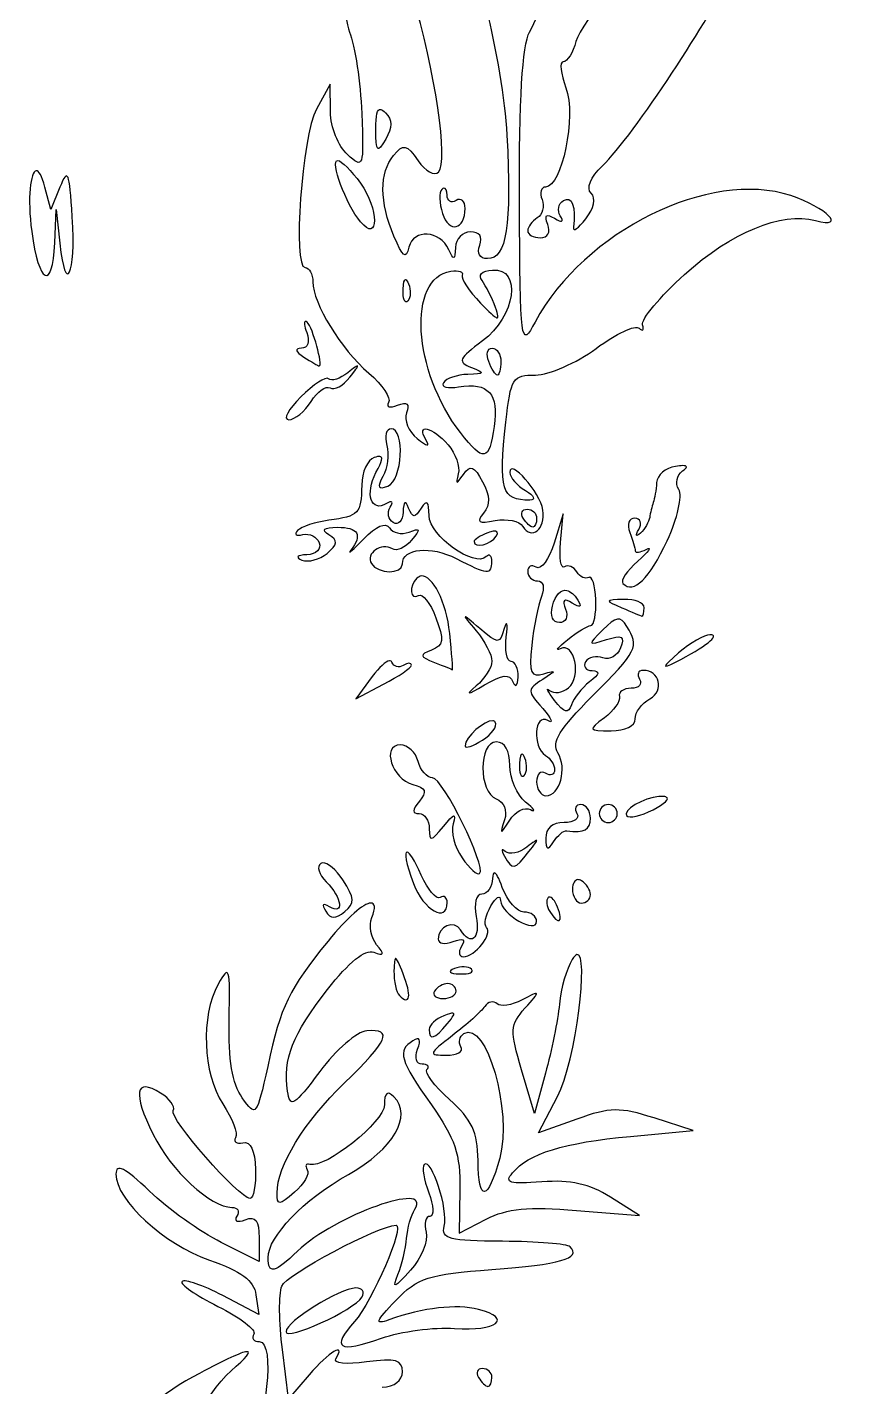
# Model space of a CAD drawing. Extents: x 25 to 138, y 19 to 165.
# Drawn here: x 112.35 to 138.22, y 51.57 to 94.44 of the extents above; entities that cross this region are included whole.
import ezdxf

# ---------------------------------------------------------------- set-up
doc = ezdxf.new("R2010")
doc.units = 0
doc.layers.add('Layer_1', color=7, linetype='CONTINUOUS')

msp = doc.modelspace()

# ---------------------------------------------------------------- linework, layer by layer
at = {"layer": 'Layer_1', "color": 7}
for points in [[(121.908423, 91.775936), (121.8974, 92.649064), (121.471312, 91.86358)], [(123.498681, 91.844841), (123.498681, 91.844841)], [(122.138832, 90.241353), (122.138832, 90.241353)], [(112.631471, 89.916137), (112.631471, 89.916137)], [(113.381124, 89.403508), (113.095044, 88.697953), (112.909285, 89.400751)], [(125.486914, 89.368231), (125.486914, 89.368231)], [(113.218516, 87.639619), (113.265921, 88.697953), (113.377266, 87.634105)], [(127.014331, 86.786888), (127.014331, 86.786888)], [(124.280854, 86.483719), (124.280854, 86.483719)], [(121.11688, 85.166314), (121.11688, 85.166314)], [(127.008819, 84.323508), (127.008819, 84.323508)], [(122.767217, 83.758511), (122.767217, 83.758511)], [(123.819488, 81.783508), (123.819488, 81.783508)], [(123.461749, 80.910934), (123.461749, 80.910934)], [(133.006592, 80.618789), (133.006592, 80.618789)], [(128.112353, 79.243508), (128.112353, 79.243508)], [(129.249509, 79.102397), (128.960674, 78.175252)], [(129.163521, 78.200057), (129.249509, 79.102397), (129.249509, 79.102397)], [(127.034727, 78.55063), (127.034727, 78.55063)], [(124.775846, 77.139519), (124.775846, 77.139519)], [(129.364161, 76.683662), (129.364161, 76.683662)], [(131.162778, 76.40144), (131.162778, 76.40144)], [(126.153333, 75.856842), (126.153333, 75.856842)], [(133.875309, 75.287986), (133.875309, 75.287986)], [(123.77098, 74.462816), (123.77098, 74.462816)], [(123.230239, 73.973339), (122.705481, 73.271091), (123.583017, 73.72474)], [(131.764704, 74.163508), (131.764704, 74.163508)], [(127.024805, 72.573801), (127.024805, 72.573801)], [(124.114388, 71.812022), (124.114388, 71.812022)], [(127.141111, 71.905731), (127.141111, 71.905731)], [(127.949743, 71.525941), (127.949743, 71.525941)], [(129.805687, 69.930175), (129.805687, 69.930175)], [(130.668889, 69.930175), (130.668889, 69.930175)], [(132.412935, 70.189797), (132.412935, 70.189797)], [(128.411661, 68.800733), (128.411661, 68.800733)], [(124.327708, 68.433074), (124.327708, 68.433074)], [(121.664786, 68.092973), (121.664786, 68.092973)], [(127.078272, 67.778231), (127.078272, 67.778231)], [(129.712531, 67.564357), (129.712531, 67.564357)], [(128.801924, 67.015898), (128.801924, 67.015898)], [(123.180077, 66.827382), (123.180077, 66.827382)], [(129.678354, 65.200746), (129.678354, 65.200746)], [(123.970519, 65.077274), (123.970519, 65.077274)], [(126.129632, 64.815448), (126.129632, 64.815448)], [(125.605424, 64.285731), (125.605424, 64.285731)], [(125.770239, 63.354727), (125.770239, 63.354727)], [(128.690026, 61.463508), (128.340556, 60.193508), (127.935411, 61.563827)], [(129.673395, 60.012158), (128.467335, 59.578351), (129.064853, 60.724879)], [(131.374444, 59.46921), (133.35, 59.652765), (132.114727, 60.04909)], [(125.991826, 57.790208), (125.971983, 56.42099), (126.824161, 56.861963)], [(129.66678, 57.136466), (131.656667, 56.97), (130.738341, 57.551533)], [(119.662222, 56.267202), (119.662222, 55.525265), (118.462778, 56.125537)], [(119.562451, 54.475201), (119.65671, 53.855633), (118.518452, 54.448742)], [(122.712647, 54.689072), (122.712647, 54.689072)], [(121.240352, 51.955594), (120.58716, 51.197122), (120.393686, 52.744936)], [(119.265898, 52.680442), (119.265898, 52.680442)], [(126.701242, 52.150175), (126.701242, 52.150175)]]:
    msp.add_lwpolyline(points, dxfattribs=at)
for points in [[(122.055049, 98.381703), (122.136349, 96.567612), (122.342611, 94.726115), (122.51366, 94.289481)], [(125.864496, 97.524563), (126.365364, 97.305101), (127.349696, 93.338485), (127.474046, 91.03786)], [(131.987397, 96.741286), (131.627603, 96.741286), (129.819036, 94.611355), (129.650795, 93.989619)], [(130.484231, 90.072683), (131.457167, 91.019789), (134.011199, 94.880039), (134.522986, 96.176842)], [(125.319897, 89.873693), (125.636737, 90.198156), (125.208386, 93.092683), (124.49252, 95.465772)], [(128.186214, 94.291685), (128.372466, 94.630148), (128.553187, 95.075517), (128.5875, 95.281667)], [(122.51366, 94.289481), (122.684712, 93.852846), (122.856602, 92.698961), (122.895651, 91.725226)], [(127.869817, 88.975764), (127.855004, 92.139935), (127.958252, 93.877419), (128.186214, 94.291685)], [(129.650795, 93.989619), (129.556287, 93.640367), (129.376627, 93.354619), (129.251716, 93.354619)], [(129.251716, 93.354619), (129.126804, 93.354619), (129.163902, 92.985001), (129.334395, 92.533308)], [(129.334395, 92.533308), (129.667796, 91.650031), (129.206193, 89.403508), (128.691129, 89.403508)], [(121.471312, 91.86358), (121.008323, 91.009802), (120.709385, 86.863508), (121.110815, 86.863508)], [(122.443105, 90.428768), (122.155269, 90.689256), (121.914632, 91.29552), (121.908423, 91.775936)], [(123.339931, 91.224172), (123.335234, 91.679535), (123.380085, 91.872527), (123.498681, 91.844841)], [(123.498681, 91.844841), (123.538211, 91.835609), (123.585763, 91.801855), (123.642549, 91.745069)], [(122.895651, 91.725226), (122.964146, 90.017189), (122.948, 89.971845), (122.443105, 90.428768)], [(123.642549, 91.745069), (123.86577, 91.521846), (123.868442, 91.286187), (123.651368, 90.912734)], [(123.651368, 90.912734), (123.385845, 90.455921), (123.347466, 90.494314), (123.339931, 91.224172)], [(127.474046, 91.03786), (127.62799, 88.189724), (127.463705, 87.145731), (126.862197, 87.145731)], [(123.899964, 90.396798), (124.215254, 90.776697), (124.305814, 90.757227), (124.67332, 90.232536)], [(122.853758, 88.310448), (122.399769, 88.858244), (121.883571, 90.252419), (122.138832, 90.241353)], [(122.138832, 90.241353), (122.251408, 90.236476), (122.574335, 89.915626), (122.856515, 89.528081)], [(123.912091, 87.851286), (123.455179, 88.941889), (123.450706, 89.855473), (123.899964, 90.396798)], [(124.67332, 90.232536), (124.902299, 89.905618), (125.193442, 89.744196), (125.319897, 89.873693)], [(130.127595, 89.211132), (129.96777, 89.370957), (130.106231, 89.704718), (130.484231, 90.072683)], [(112.631471, 89.916137), (112.451648, 89.892218), (112.34939, 89.068609), (112.49091, 88.001767)], [(112.909285, 89.400751), (112.811123, 89.772511), (112.713208, 89.927008), (112.631471, 89.916137)], [(113.771937, 88.459275), (113.680641, 89.900581), (113.631303, 90.019774), (113.381124, 89.403508)], [(136.421371, 89.13231), (133.865202, 89.975923), (129.915934, 88.023199), (128.363156, 85.148125)], [(122.856515, 89.528081), (123.443944, 88.721293), (123.441426, 87.60135), (122.853758, 88.310448)], [(125.42187, 89.330746), (125.330088, 89.238962), (125.339306, 88.898322), (125.442266, 88.573927)], [(125.486914, 89.368231), (125.466966, 89.365846), (125.444817, 89.353693), (125.42187, 89.330746)], [(125.588889, 89.151602), (125.588889, 89.294302), (125.546756, 89.375376), (125.486914, 89.368231)], [(128.691129, 89.403508), (128.54701, 89.403508), (128.497011, 89.225971), (128.580334, 89.008838)], [(129.960576, 88.400846), (130.222978, 88.737224), (130.287418, 89.051309), (130.127595, 89.211132)], [(125.871111, 88.980175), (125.715889, 88.884239), (125.588889, 88.961348), (125.588889, 89.151602)], [(126.153333, 88.731577), (126.153333, 88.964402), (126.026333, 89.076108), (125.871111, 88.980175)], [(128.363156, 85.148125), (127.906207, 84.302054), (127.891153, 84.418724), (127.869817, 88.975764)], [(128.580334, 89.008838), (128.663655, 88.791704), (128.596209, 88.53033), (128.430404, 88.427855)], [(129.155802, 88.494002), (129.051677, 88.662483), (129.095616, 88.879921), (129.253369, 88.977418)], [(129.253369, 88.977418), (129.521591, 89.143189), (129.655711, 88.784313), (129.569216, 88.133508)], [(137.197482, 88.346826), (138.220185, 88.079381), (137.546746, 88.760902), (136.421371, 89.13231)], [(113.377266, 87.634105), (113.554005, 85.940438), (113.887335, 86.637479), (113.771937, 88.459275)], [(125.442266, 88.573927), (125.645616, 87.933229), (126.153333, 88.045904), (126.153333, 88.731577)], [(128.430404, 88.427855), (128.264601, 88.325383), (128.128889, 88.142904), (128.128889, 88.022714)], [(128.759481, 88.227215), (128.645356, 88.52462), (128.708088, 88.581065), (128.971147, 88.418485)], [(128.971147, 88.418485), (129.211361, 88.270025), (129.277466, 88.297144), (129.155802, 88.494002)], [(129.569216, 88.133508), (129.548585, 87.978283), (129.724915, 88.098744), (129.960576, 88.400846)], [(133.074943, 86.650738), (134.541006, 87.974329), (136.127168, 88.626717), (137.197482, 88.346826)], [(112.49091, 88.001767), (112.711823, 86.336444), (113.150314, 86.118148), (113.218516, 87.639619)], [(125.639601, 87.427953), (125.36133, 88.042046), (124.524996, 88.093842), (124.385586, 87.505674)], [(126.324761, 87.992397), (126.075319, 87.992394), (125.86219, 87.770144), (125.851268, 87.498508)], [(126.615802, 87.569064), (126.71867, 87.83713), (126.611947, 87.992397), (126.324761, 87.992397)], [(128.128889, 88.022714), (128.128889, 87.902524), (128.30718, 87.804432), (128.525214, 87.804432)], [(128.525214, 87.804432), (128.76145, 87.804432), (128.856068, 87.975509), (128.759481, 88.227215)], [(124.385586, 87.505674), (124.292958, 87.11487), (124.188686, 87.191089), (123.912091, 87.851286)], [(125.851268, 87.498508), (125.835035, 87.094256), (125.796616, 87.081452), (125.639601, 87.427953)], [(126.862197, 87.145731), (126.614417, 87.145728), (126.517448, 87.31275), (126.615802, 87.569064)], [(121.110815, 86.863508), (121.245413, 86.863506), (121.355556, 86.660853), (121.355556, 86.413164)], [(126.008915, 81.660586), (124.498546, 83.608783), (124.325473, 86.545238), (125.709053, 86.748302)], [(125.709053, 86.748302), (125.955038, 86.784407), (126.115095, 86.729823), (126.065139, 86.627034)], [(126.065139, 86.627034), (126.015186, 86.524243), (126.275287, 86.127538), (126.642814, 85.74509)], [(126.688562, 86.451749), (126.552963, 86.629583), (126.681391, 86.761798), (127.014331, 86.786888)], [(127.014331, 86.786888), (127.957281, 86.857918), (127.74455, 85.32021), (126.7051, 84.55171)], [(131.750923, 85.058277), (131.699183, 85.229597), (132.294828, 85.946439), (133.074943, 86.650738)], [(121.355556, 86.413164), (121.355556, 85.739604), (122.241081, 84.294375), (123.119995, 83.533616)], [(124.348105, 85.811237), (124.254325, 85.717458), (124.187577, 85.884146), (124.199825, 86.181654)], [(124.199825, 86.181654), (124.208289, 86.387137), (124.238077, 86.490196), (124.280854, 86.483719)], [(124.280854, 86.483719), (124.306522, 86.479833), (124.33692, 86.436405), (124.370702, 86.351981)], [(124.370702, 86.351981), (124.452239, 86.14825), (124.441884, 85.905017), (124.348105, 85.811237)], [(127.111345, 85.603979), (127.00177, 85.908815), (126.811775, 86.290157), (126.688562, 86.451749)], [(126.642814, 85.74509), (127.202906, 85.162256), (127.278333, 85.139421), (127.111345, 85.603979)], [(121.11688, 85.166314), (121.073982, 85.153284), (121.087323, 85.021125), (121.160424, 84.817397)], [(121.178063, 85.138202), (121.151263, 85.162055), (121.131178, 85.17066), (121.11688, 85.166314)], [(121.551237, 83.763472), (121.686108, 83.752748), (121.352002, 84.9834), (121.178063, 85.138202)], [(130.289653, 84.317994), (130.918475, 84.780435), (131.525837, 85.066185), (131.639028, 84.952994)], [(131.639028, 84.952994), (131.752168, 84.839803), (131.802666, 84.886957), (131.750923, 85.058277)], [(121.160424, 84.817397), (121.26678, 84.520996), (121.200356, 84.321637), (120.993958, 84.319097)], [(126.7051, 84.55171), (125.948463, 83.992304), (125.90631, 83.892685), (126.352323, 83.716618)], [(120.993958, 84.319097), (120.776444, 84.316362), (120.805595, 84.214308), (121.073333, 84.041286)], [(121.073333, 84.041286), (121.306167, 83.890814), (121.521355, 83.76573), (121.551237, 83.763472)], [(126.898025, 83.900175), (126.808679, 84.133008), (126.858471, 84.323508), (127.008819, 84.323508)], [(127.008819, 84.323508), (127.159171, 84.323508), (127.282222, 84.133008), (127.282222, 83.900175)], [(128.375833, 83.476842), (128.799754, 83.476842), (129.66085, 83.855553), (130.289653, 84.317994)], [(122.767217, 83.758511), (122.758208, 83.778117), (122.656987, 83.704886), (122.458536, 83.550152)], [(122.52303, 83.409591), (122.69297, 83.626363), (122.776226, 83.738908), (122.767217, 83.758511)], [(126.352323, 83.716618), (126.791319, 83.543319), (126.776316, 83.513872), (126.240424, 83.496685)], [(127.171427, 83.476842), (127.110422, 83.476842), (126.987373, 83.667339), (126.898025, 83.900175)], [(127.282222, 83.900175), (127.282222, 83.667339), (127.23243, 83.476842), (127.171427, 83.476842)], [(121.853302, 83.355574), (121.767631, 83.441245), (121.372678, 83.185834), (120.975216, 82.788372)], [(122.458536, 83.550152), (122.211423, 83.357563), (121.938974, 83.269902), (121.853302, 83.355574)], [(121.8974, 83.06784), (122.029957, 82.985916), (122.311414, 83.139662), (122.52303, 83.409591)], [(123.119995, 83.533616), (123.547274, 83.163778), (123.826755, 82.746871), (123.740664, 82.607575)], [(125.473133, 83.235409), (125.391057, 83.102671), (125.605935, 83.042047), (125.950486, 83.10091)], [(126.240424, 83.496685), (125.900335, 83.485774), (125.555206, 83.368209), (125.473133, 83.235409)], [(125.950486, 83.10091), (126.885909, 83.260716), (127.227022, 82.8819), (127.073313, 81.854064)], [(127.439318, 81.995175), (127.594527, 83.38037), (127.655258, 83.476842), (128.375833, 83.476842)], [(120.975216, 82.788372), (120.57776, 82.390907), (120.406439, 82.065731), (120.594879, 82.065731)], [(121.297127, 82.641199), (121.494764, 82.957666), (121.764843, 83.149766), (121.8974, 83.06784)], [(120.594879, 82.065731), (120.783319, 82.065731), (121.09949, 82.324732), (121.297127, 82.641199)], [(123.740664, 82.607575), (123.654574, 82.468281), (123.782435, 82.430675), (124.02509, 82.523789)], [(124.02509, 82.523789), (124.330886, 82.641139), (124.418448, 82.567327), (124.309519, 82.283459)], [(124.309519, 82.283459), (124.223083, 82.058212), (124.372757, 81.694826), (124.642451, 81.475928)], [(124.920815, 81.430731), (124.597928, 81.968178), (125.123394, 81.851592), (125.615898, 81.276389)], [(128.199444, 79.534547), (127.307078, 79.512841), (127.200059, 79.859839), (127.439318, 81.995175)], [(123.819488, 81.783508), (123.669775, 81.783508), (123.609021, 81.547698), (123.684439, 81.2593)], [(123.723575, 79.976073), (124.181303, 80.151719), (124.267852, 81.783508), (123.819488, 81.783508)], [(124.642451, 81.475928), (124.959392, 81.218686), (125.057806, 81.202709), (124.920815, 81.430731)], [(127.073313, 81.854064), (126.907832, 80.74751), (126.740229, 80.717276), (126.008915, 81.660586)], [(123.684439, 81.2593), (123.759855, 80.970903), (123.706103, 80.528379), (123.564825, 80.275934)], [(125.615898, 81.276389), (125.854869, 80.997291), (126.000533, 80.584541), (125.939463, 80.359167)], [(123.288117, 80.874002), (123.079016, 80.803537), (122.902212, 80.412614), (122.8951, 80.005285)], [(123.461749, 80.910934), (123.421922, 80.912943), (123.364179, 80.899634), (123.288117, 80.874002)], [(123.345442, 80.399406), (123.539115, 80.761294), (123.581228, 80.9049), (123.461749, 80.910934)], [(126.10152, 80.339874), (126.322579, 80.655974), (126.438722, 80.612416), (126.707305, 80.110568)], [(128.607343, 79.218701), (128.521632, 79.780332), (127.564444, 80.870587), (127.564444, 80.406572)], [(133.006592, 80.618789), (132.951138, 80.617773), (132.877535, 80.610147), (132.786106, 80.595638)], [(133.012104, 80.450669), (133.176439, 80.564619), (133.172954, 80.621837), (133.006592, 80.618789)], [(123.676173, 79.423755), (123.195221, 79.12651), (122.989368, 79.73407), (123.345442, 80.399406)], [(123.564825, 80.275934), (123.370227, 79.928202), (123.408903, 79.855321), (123.723575, 79.976073)], [(125.939463, 80.359167), (125.846583, 80.016419), (125.872852, 80.012894), (126.10152, 80.339874)], [(127.564444, 80.406572), (127.564444, 80.247974), (127.786694, 79.988764), (128.058333, 79.83055)], [(132.786106, 80.595638), (132.475938, 80.546415), (132.20954, 80.317076), (132.194102, 80.086314)], [(132.891939, 79.864727), (132.772178, 80.058507), (132.826046, 80.321657), (133.012104, 80.450669)], [(122.8951, 80.005285), (122.879287, 79.098088), (122.809638, 79.024092), (121.854956, 78.896242)], [(126.707305, 80.110568), (126.945918, 79.664694), (126.95347, 79.386742), (126.734866, 79.123341)], [(128.058333, 79.83055), (128.33243, 79.670903), (128.395228, 79.539317), (128.199444, 79.534547)], [(132.194102, 80.086314), (132.178662, 79.855552), (132.130763, 79.571592), (132.087716, 79.455175)], [(132.52483, 78.252973), (132.85034, 78.954962), (133.013117, 79.668662), (132.891939, 79.864727)], [(123.79358, 79.306895), (123.902275, 79.482768), (123.852045, 79.53245), (123.676173, 79.423755)], [(124.375113, 79.282091), (124.271114, 79.543604), (124.21498, 79.503463), (124.199825, 79.156415)], [(125.020036, 79.039007), (125.016855, 79.500991), (124.951363, 79.565213), (124.771988, 79.282091)], [(132.087716, 79.455175), (132.044671, 79.338756), (131.993584, 79.127275), (131.974167, 78.984987)], [(121.854956, 78.896242), (121.436768, 78.840238), (120.994427, 78.694411), (120.87214, 78.572127)], [(123.891147, 78.82293), (123.733393, 78.920426), (123.689454, 79.138414), (123.79358, 79.306895)], [(124.199825, 79.156415), (124.187571, 78.875615), (124.048898, 78.725433), (123.891147, 78.82293)], [(124.771988, 79.282091), (124.566209, 78.95729), (124.504281, 78.95729), (124.375113, 79.282091)], [(126.823061, 77.749715), (126.456965, 77.383619), (125.02438, 78.40797), (125.020036, 79.039007)], [(126.734866, 79.123341), (126.496428, 78.836039), (126.576929, 78.784663), (127.105833, 78.885769)], [(127.105833, 78.885769), (127.477052, 78.956731), (127.867466, 78.873481), (127.973997, 78.701111)], [(127.987778, 78.961286), (127.891845, 79.116506), (127.94797, 79.243508), (128.112353, 79.243508)], [(127.973997, 78.701111), (128.252593, 78.250332), (128.69941, 78.615426), (128.607343, 79.218701)], [(128.286535, 78.679064), (128.218085, 78.679064), (128.083711, 78.806064), (127.987778, 78.961286)], [(128.112353, 79.243508), (128.276737, 79.243508), (128.411111, 79.116506), (128.411111, 78.961286)], [(128.411111, 78.961286), (128.411111, 78.806064), (128.354986, 78.679064), (128.286535, 78.679064)], [(131.501775, 78.961286), (131.317647, 78.961283), (131.24828, 78.764577), (131.344128, 78.514799)], [(131.628004, 78.608508), (131.741139, 78.805104), (131.68516, 78.961286), (131.501775, 78.961286)], [(131.974167, 78.984987), (131.954764, 78.842702), (131.823325, 78.620452), (131.682022, 78.491098)], [(120.87214, 78.572127), (120.749856, 78.449846), (120.824625, 78.392501), (121.038056, 78.444244)], [(121.038056, 78.444244), (121.251486, 78.495984), (121.484503, 78.379203), (121.555645, 78.185175)], [(121.862675, 78.438182), (121.608074, 78.599686), (121.690105, 78.671661), (122.131667, 78.674653)], [(122.131667, 78.674653), (122.784678, 78.679095), (122.926165, 78.436977), (122.555, 77.949805)], [(122.962899, 78.314709), (123.349419, 78.715547), (123.652272, 78.844291), (123.767675, 78.657564)], [(123.767675, 78.657564), (123.86943, 78.492921), (124.148153, 78.433525), (124.38724, 78.525273)], [(124.38724, 78.525273), (124.746568, 78.663158), (124.760428, 78.618349), (124.467716, 78.265651)], [(126.87377, 78.504879), (126.632874, 78.412437), (126.435556, 78.286417), (126.435556, 78.225411)], [(127.034727, 78.55063), (126.990331, 78.544012), (126.936559, 78.528972), (126.87377, 78.504879)], [(127.138907, 78.393534), (127.213061, 78.513518), (127.167908, 78.570482), (127.034727, 78.55063)], [(131.344128, 78.514799), (131.438348, 78.269272), (131.515556, 78.007894), (131.515556, 77.933819)], [(131.682022, 78.491098), (131.532757, 78.354458), (131.510055, 78.403547), (131.628004, 78.608508)], [(121.555645, 78.185175), (121.627948, 77.987984), (121.4568, 77.822793), (121.16759, 77.810347)], [(121.801489, 77.851687), (122.143729, 78.135721), (122.155991, 78.252115), (121.862675, 78.438182)], [(122.555, 77.949805), (122.438583, 77.797004), (122.622093, 77.96128), (122.962899, 78.314709)], [(123.863585, 77.993351), (123.515572, 78.208436), (123.004289, 77.850987), (123.202127, 77.530882)], [(124.467716, 78.265651), (124.272949, 78.030974), (124.00122, 77.908287), (123.863585, 77.993351)], [(124.177778, 77.519856), (124.177778, 78.014256), (125.073514, 78.104081), (125.874969, 77.689632)], [(126.435556, 78.225411), (126.435556, 77.996837), (126.973169, 78.125364), (127.138907, 78.393534)], [(128.960674, 78.175252), (128.801822, 77.665248), (128.54999, 77.323373), (128.400638, 77.415676)], [(129.289198, 77.428907), (129.172795, 77.356963), (129.116238, 77.703783), (129.163521, 78.200057)], [(131.131908, 76.899187), (131.468091, 76.563007), (131.965519, 77.046778), (132.52483, 78.252973)], [(131.868333, 77.978467), (132.062361, 78.077064), (131.94089, 77.909949), (131.598238, 77.60695)], [(121.16759, 77.810347), (120.85484, 77.79688), (120.793171, 77.730185), (121.012148, 77.642227)], [(121.012148, 77.642227), (121.211394, 77.562198), (121.566525, 77.656686), (121.801489, 77.851687)], [(125.874969, 77.689632), (126.856532, 77.182047), (127, 77.170324), (127, 77.597577)], [(127, 77.597577), (127, 77.778668), (126.920351, 77.847005), (126.823061, 77.749715)], [(131.598238, 77.60695), (131.255589, 77.303947), (131.045723, 76.985375), (131.131908, 76.899187)], [(131.515556, 77.933819), (131.515556, 77.859742), (131.674306, 77.87987), (131.868333, 77.978467)], [(123.202127, 77.530882), (123.409467, 77.195393), (124.177778, 77.186642), (124.177778, 77.519856)], [(125.669918, 75.33043), (125.570623, 76.323355), (125.122604, 77.17776), (124.775846, 77.139519)], [(128.400638, 77.415676), (128.251289, 77.50798), (128.128889, 77.448871), (128.128889, 77.284488)], [(128.128889, 77.284488), (128.128889, 77.120105), (128.269596, 76.985742), (128.441427, 76.985731)], [(129.681111, 77.267953), (129.582048, 77.428289), (129.405606, 77.500854), (129.289198, 77.428907)], [(130.053182, 77.094869), (129.947489, 77.029986), (129.780174, 77.107665), (129.681111, 77.267953)], [(124.634735, 77.066757), (124.37828, 76.810304), (124.421674, 76.364178), (124.687101, 76.52822)], [(124.775846, 77.139519), (124.726311, 77.134055), (124.678832, 77.110857), (124.634735, 77.066757)], [(128.441427, 76.985731), (128.624615, 76.985731), (128.673527, 76.781436), (128.559938, 76.491842)], [(130.275872, 76.393724), (130.259345, 76.844131), (130.158871, 77.159754), (130.053182, 77.094869)], [(124.687101, 76.52822), (124.811925, 76.605366), (125.057357, 76.288582), (125.232803, 75.823768)], [(128.559938, 76.491842), (128.453396, 76.2202), (128.317645, 75.527731), (128.258423, 74.952847)], [(128.906103, 76.186466), (129.002237, 76.554094), (129.175253, 76.7247), (129.364161, 76.683662)], [(129.535592, 76.28293), (129.27253, 76.445509), (129.209797, 76.389065), (129.323925, 76.091659)], [(129.364161, 76.683662), (129.477508, 76.659041), (129.596755, 76.557932), (129.70812, 76.377739)], [(129.70812, 76.377739), (129.842105, 76.160947), (129.784294, 76.12922), (129.535592, 76.28293)], [(130.117675, 75.574619), (130.220949, 75.574619), (130.29241, 75.943315), (130.275872, 76.393724)], [(131.162778, 76.40144), (130.556875, 76.382514), (130.553641, 76.3705), (131.092222, 76.139064)], [(131.797778, 76.139064), (131.797778, 76.294286), (131.512028, 76.412362), (131.162778, 76.40144)], [(129.128243, 75.668876), (128.920325, 75.668876), (128.827454, 75.885719), (128.906103, 76.186466)], [(129.323925, 76.091659), (129.415379, 75.853334), (129.329976, 75.668876), (129.128243, 75.668876)], [(131.25483, 75.549812), (131.043243, 75.884062), (130.920456, 75.866973), (130.495808, 75.442325)], [(131.092222, 76.139064), (131.402667, 76.005657), (131.688417, 75.887607), (131.727222, 75.876685)], [(131.727222, 75.876685), (131.766028, 75.865774), (131.797778, 75.983842), (131.797778, 76.139064)], [(125.232803, 75.823768), (125.500528, 75.114484), (125.478873, 74.950482), (125.097204, 74.80402)], [(126.153333, 75.856842), (126.138678, 75.847836), (126.261122, 75.702469), (126.506111, 75.411458)], [(126.622418, 75.483117), (126.319729, 75.738672), (126.167989, 75.865845), (126.153333, 75.856842)], [(127.388606, 75.483117), (127.2378, 74.984346), (127.213177, 74.984346), (126.622418, 75.483117)], [(127.452549, 75.221842), (127.503058, 75.648703), (127.47428, 75.766474), (127.388606, 75.483117)], [(129.382353, 75.13034), (129.68366, 75.374685), (130.014396, 75.574619), (130.117675, 75.574619)], [(130.161219, 73.347158), (131.588358, 74.774299), (131.657796, 74.913235), (131.25483, 75.549812)], [(125.758112, 74.183351), (125.773634, 74.172441), (125.734101, 74.688597), (125.669918, 75.33043)], [(126.506111, 75.411458), (126.77775, 75.088791), (127, 74.658046), (127, 74.454547)], [(127.60358, 74.445731), (127.469889, 74.445731), (127.402037, 74.794978), (127.452549, 75.221842)], [(129.155252, 74.84536), (128.978872, 74.757981), (129.081047, 74.885997), (129.382353, 75.13034)], [(129.414324, 73.611741), (129.838831, 73.964053), (129.606796, 75.069047), (129.155252, 74.84536)], [(130.495808, 75.442325), (130.008839, 74.955356), (130.013566, 74.943271), (130.60991, 75.132544)], [(130.60991, 75.132544), (131.106641, 75.290199), (131.194982, 75.238177), (131.054187, 74.871268)], [(132.785556, 74.420373), (133.74293, 74.91006), (134.212107, 75.283471), (133.875309, 75.287986)], [(133.875309, 75.287986), (133.69848, 75.290362), (133.25398, 75.031172), (132.887531, 74.711965)], [(125.097204, 74.80402), (124.703487, 74.652938), (124.71514, 74.600953), (125.185952, 74.416515)], [(128.258423, 74.952847), (128.167556, 74.070762), (128.226318, 73.931101), (128.633801, 74.057122)], [(130.500216, 74.558176), (130.292385, 74.637927), (130.047359, 74.582047), (129.955617, 74.433603)], [(131.054187, 74.871268), (130.95752, 74.619365), (130.70805, 74.478423), (130.500216, 74.558176)], [(132.887531, 74.711965), (132.363924, 74.255854), (132.341967, 74.193483), (132.785556, 74.420373)], [(123.77098, 74.462816), (123.65714, 74.448265), (123.446577, 74.263113), (123.230239, 73.973339)], [(123.583017, 73.72474), (124.065496, 73.974239), (124.46, 74.246084), (124.46, 74.328871)], [(123.849254, 74.418169), (123.836238, 74.453624), (123.808927, 74.467668), (123.77098, 74.462816)], [(124.202032, 74.319501), (124.060069, 74.231761), (123.901319, 74.276346), (123.849254, 74.418169)], [(124.46, 74.328871), (124.46, 74.411658), (124.343995, 74.407238), (124.202032, 74.319501)], [(125.185952, 74.416515), (125.485048, 74.299345), (125.74259, 74.194273), (125.758112, 74.183351)], [(127, 74.454547), (127, 74.251051), (126.77775, 73.898787), (126.506111, 73.67127)], [(127.824619, 73.951842), (127.836871, 74.223481), (127.737277, 74.445731), (127.60358, 74.445731)], [(128.633801, 74.057122), (129.043625, 74.183865), (129.039053, 74.156185), (128.602382, 73.876875)], [(129.955617, 74.433603), (129.863873, 74.28516), (129.955276, 74.159628), (130.158465, 74.154686)], [(126.767387, 73.703243), (127.336654, 74.039359), (127.55652, 74.064033), (127.662009, 73.803562)], [(127.662009, 73.803562), (127.742089, 73.605826), (127.81186, 73.669157), (127.824619, 73.951842)], [(128.602382, 73.876875), (128.10453, 73.558435), (128.10453, 73.529146), (128.602382, 72.960756)], [(130.07964, 73.801908), (129.833184, 73.612819), (129.574383, 73.285354), (129.504722, 73.074306)], [(130.158465, 74.154686), (130.422179, 74.148277), (130.399511, 74.047326), (130.07964, 73.801908)], [(131.656667, 73.881286), (131.7526, 73.726061), (131.632974, 73.599064), (131.39098, 73.599064)], [(131.764704, 74.163508), (131.609482, 74.163508), (131.560734, 74.036506), (131.656667, 73.881286)], [(131.978575, 73.265576), (132.443725, 73.525887), (132.291907, 74.163508), (131.764704, 74.163508)], [(126.506111, 73.67127), (126.143323, 73.367413), (126.212778, 73.375781), (126.767387, 73.703243)], [(128.974452, 73.215417), (128.752408, 73.504082), (128.682087, 73.64633), (128.817909, 73.531263)], [(128.817909, 73.531263), (128.953731, 73.416192), (129.222037, 73.452159), (129.414324, 73.611741)], [(129.077531, 71.564527), (128.871255, 71.89154), (129.127558, 72.313497), (130.161219, 73.347158)], [(131.021667, 73.336685), (131.060472, 73.192418), (130.845887, 72.890793), (130.544866, 72.666407)], [(131.39098, 73.599064), (131.148986, 73.599061), (130.982861, 73.480951), (131.021667, 73.336685)], [(128.602382, 72.960756), (128.885357, 72.637685), (128.957917, 72.46586), (128.763889, 72.579313)], [(129.504722, 73.074306), (129.408126, 72.78165), (129.282351, 72.815138), (128.974452, 73.215417)], [(131.515556, 72.632783), (131.515556, 72.8385), (131.723951, 73.123082), (131.978575, 73.265576)], [(127.024805, 72.573801), (126.777231, 72.595222), (126.153333, 72.069769), (126.153333, 71.782258)], [(126.699589, 71.959748), (126.999992, 72.147352), (127.182197, 72.40381), (127.10473, 72.529154)], [(127.10473, 72.529154), (127.087636, 72.556814), (127.060173, 72.570742), (127.024805, 72.573801)], [(128.763889, 72.579313), (128.334742, 72.830248), (128.26507, 71.747079), (128.693333, 71.482397)], [(130.544866, 72.666407), (130.021183, 72.276043), (130.030324, 72.258508), (130.756533, 72.258508)], [(130.756533, 72.258508), (131.198569, 72.258506), (131.515556, 72.414944), (131.515556, 72.632783)], [(124.114388, 71.812022), (123.507037, 71.812022), (123.846412, 70.736662), (124.508508, 70.563521)], [(124.67277, 71.294432), (124.598351, 71.579008), (124.347221, 71.812022), (124.114388, 71.812022)], [(126.153333, 71.782258), (126.153333, 71.692246), (126.399183, 71.772141), (126.699589, 71.959748)], [(127.141111, 71.905731), (126.574525, 71.905728), (126.57015, 70.329271), (127.13615, 70.112076)], [(127.564444, 71.161036), (127.564444, 71.635111), (127.410495, 71.905731), (127.141111, 71.905731)], [(125.128074, 70.776842), (124.95215, 70.777045), (124.747187, 71.009858), (124.67277, 71.294432)], [(127.868714, 71.223876), (127.85646, 70.926369), (127.923214, 70.75968), (128.016993, 70.853459)], [(127.949743, 71.525941), (127.906969, 71.532418), (127.877181, 71.429359), (127.868714, 71.223876)], [(128.039591, 71.394203), (128.005809, 71.478627), (127.975411, 71.522055), (127.949743, 71.525941)], [(128.016993, 70.853459), (128.110762, 70.947239), (128.121116, 71.190475), (128.039591, 71.394203)], [(128.693333, 71.482397), (128.848556, 71.386461), (128.975556, 71.181213), (128.975556, 71.02599)], [(128.702153, 70.212397), (129.142671, 70.212397), (129.383449, 71.079545), (129.077531, 71.564527)], [(126.613048, 67.756181), (126.831556, 67.974688), (125.45421, 70.776559), (125.128074, 70.776842)], [(128.058333, 70.011201), (127.786694, 70.233852), (127.564444, 70.751289), (127.564444, 71.161036)], [(128.693333, 70.917953), (128.538111, 71.013886), (128.411111, 70.89426), (128.411111, 70.652266)], [(128.975556, 71.02599), (128.975556, 70.870768), (128.848556, 70.822017), (128.693333, 70.917953)], [(124.508508, 70.563521), (124.921114, 70.455622), (124.965926, 70.341189), (124.71356, 70.037109)], [(128.411111, 70.652266), (128.411111, 70.410272), (128.542059, 70.212397), (128.702153, 70.212397)], [(124.71356, 70.037109), (124.477862, 69.75312), (124.476149, 69.647953), (124.707495, 69.647953)], [(127.13615, 70.112076), (127.385888, 70.016242), (127.491493, 69.748362), (127.397425, 69.44731)], [(128.216533, 69.77418), (128.401022, 69.681794), (128.329972, 69.78855), (128.058333, 70.011201)], [(129.805687, 69.930175), (129.641304, 69.930175), (129.585178, 69.803172), (129.681111, 69.647953)], [(130.104444, 69.506842), (130.104444, 69.739672), (129.97007, 69.930175), (129.805687, 69.930175)], [(130.668889, 69.930175), (130.513667, 69.930175), (130.386667, 69.803172), (130.386667, 69.647953)], [(130.951111, 69.647953), (130.951111, 69.803175), (130.824111, 69.930175), (130.668889, 69.930175)], [(132.412935, 70.189797), (132.070165, 70.237309), (131.233333, 69.878229), (131.233333, 69.635273)], [(131.939992, 69.699766), (132.328703, 69.876875), (132.592501, 70.076372), (132.525934, 70.142942)], [(132.525934, 70.142942), (132.501016, 70.16786), (132.4619, 70.183009), (132.412935, 70.189797)], [(124.707495, 69.647953), (124.881722, 69.64795), (125.024444, 69.4331), (125.024444, 69.170599)], [(125.470928, 69.241155), (125.809762, 69.657006), (125.882541, 69.678007), (125.774097, 69.327695)], [(127.560586, 69.442348), (127.737068, 69.717252), (128.032044, 69.866568), (128.216533, 69.77418)], [(129.681111, 69.647953), (129.777044, 69.492728), (129.593919, 69.365731), (129.274313, 69.365731)], [(129.359753, 69.10776), (129.925665, 69.032023), (130.104444, 69.127665), (130.104444, 69.506842)], [(130.386667, 69.647953), (130.386667, 69.492728), (130.513667, 69.365731), (130.668889, 69.365731)], [(130.668889, 69.365731), (130.824111, 69.365731), (130.951111, 69.492731), (130.951111, 69.647953)], [(131.233333, 69.635273), (131.233333, 69.49384), (131.551279, 69.522672), (131.939992, 69.699766)], [(125.024444, 69.170599), (125.024444, 68.75212), (125.079543, 68.760813), (125.470928, 69.241155)], [(125.774097, 69.327695), (125.695527, 69.073876), (125.825425, 68.589476), (126.062382, 68.251173)], [(127.397425, 69.44731), (127.247162, 68.966431), (127.25477, 68.965988), (127.560586, 69.442348)], [(129.274313, 69.365731), (128.907385, 69.365731), (128.694922, 69.183697), (128.697742, 68.871842)], [(128.940828, 68.754982), (129.072222, 68.962269), (129.260693, 69.121024), (129.359753, 69.10776)], [(128.411661, 68.800733), (128.403025, 68.820745), (128.30175, 68.747356), (128.102981, 68.592374)], [(128.164717, 68.448508), (128.336071, 68.666999), (128.4203, 68.780721), (128.411661, 68.800733)], [(128.697742, 68.871842), (128.701055, 68.493162), (128.757657, 68.466015), (128.940828, 68.754982)], [(124.327708, 68.433074), (124.234301, 68.446166), (124.280676, 68.093772), (124.526698, 67.441988)], [(124.771438, 67.709326), (124.557804, 68.191954), (124.400358, 68.422888), (124.327708, 68.433074)], [(126.062382, 68.251173), (126.299338, 67.912873), (126.547042, 67.690172), (126.613048, 67.756181)], [(127.422783, 68.451263), (127.295755, 68.56633), (127.283012, 68.501425), (127.394671, 68.307397)], [(127.394671, 68.307397), (127.657078, 67.851414), (127.703064, 67.859855), (128.164717, 68.448508)], [(128.102981, 68.592374), (127.855867, 68.399692), (127.549803, 68.336192), (127.422783, 68.451263)], [(121.604704, 68.075334), (121.465269, 67.989158), (121.54266, 67.727275), (121.776685, 67.493251)], [(121.664786, 68.092973), (121.642386, 68.091858), (121.622134, 68.086107), (121.604704, 68.075334)], [(122.301993, 67.554987), (122.088436, 67.880914), (121.821589, 68.100771), (121.664786, 68.092973)], [(127.078272, 67.778231), (127.046914, 67.776788), (127.027308, 67.718526), (127.022047, 67.601842)], [(127.327973, 67.319619), (127.216357, 67.625221), (127.130536, 67.780629), (127.078272, 67.778231)], [(121.776685, 67.493251), (122.276074, 66.993862), (122.349438, 66.419308), (121.876453, 66.711628)], [(122.358215, 66.555633), (122.685361, 66.827139), (122.676381, 66.983597), (122.301993, 67.554987)], [(124.526698, 67.441988), (124.844234, 66.600735), (125.588889, 66.180314), (125.588889, 66.842266)], [(125.366749, 67.00377), (125.244462, 66.928194), (124.976551, 67.24594), (124.771438, 67.709326)], [(127.022047, 67.601842), (127.009793, 67.3302), (126.858022, 67.107953), (126.684704, 67.107953)], [(128.011479, 66.543508), (127.791583, 66.543508), (127.483876, 66.892756), (127.327973, 67.319619)], [(129.712531, 67.564357), (129.611326, 67.559875), (129.54, 67.447094), (129.54, 67.265599)], [(129.822222, 67.531286), (129.783417, 67.555267), (129.746265, 67.565853), (129.712531, 67.564357)], [(130.104444, 67.091415), (130.104444, 67.237476), (129.977444, 67.43535), (129.822222, 67.531286)], [(125.588889, 66.842266), (125.588889, 67.006638), (125.489033, 67.079347), (125.366749, 67.00377)], [(126.684704, 67.107953), (126.50076, 67.107953), (126.425726, 66.814255), (126.504457, 66.402397)], [(126.965826, 66.734228), (127.130556, 67.017509), (127.26869, 67.094773), (127.273403, 66.906206)], [(127.273403, 66.906206), (127.284192, 66.475208), (128.411111, 65.826574), (128.411111, 66.251363)], [(128.771055, 66.997708), (128.697076, 66.923729), (128.720554, 66.727797), (128.822868, 66.562248)], [(128.801924, 67.015898), (128.790951, 67.012991), (128.780303, 67.006957), (128.771055, 66.997708)], [(129.07312, 66.696744), (128.992692, 66.90633), (128.878717, 67.036257), (128.801924, 67.015898)], [(129.54, 67.265599), (129.54, 67.023605), (129.667, 66.825731), (129.822222, 66.825731)], [(129.822222, 66.825731), (129.977444, 66.825728), (130.104444, 66.945353), (130.104444, 67.091415)], [(121.876453, 66.711628), (121.669886, 66.839294), (121.627113, 66.788525), (121.760147, 66.573272)], [(121.760147, 66.573272), (121.917971, 66.317908), (122.066583, 66.313599), (122.358215, 66.555633)], [(123.180077, 66.827382), (122.959094, 66.815379), (122.443014, 66.378473), (121.835113, 65.626286)], [(123.215355, 66.366566), (123.338892, 66.6885), (123.312668, 66.834584), (123.180077, 66.827382)], [(126.830777, 66.054578), (126.740285, 66.14507), (126.801095, 66.450948), (126.965826, 66.734228)], [(128.411111, 66.251363), (128.411111, 66.412046), (128.231378, 66.543508), (128.011479, 66.543508)], [(128.822868, 66.562248), (129.101167, 66.111974), (129.263953, 66.199437), (129.07312, 66.696744)], [(123.366389, 65.513838), (123.186534, 65.73055), (123.118457, 66.114059), (123.215355, 66.366566)], [(126.009465, 65.984023), (125.812437, 66.302821), (125.306667, 66.090528), (125.306667, 65.689123)], [(126.504457, 66.402397), (126.639526, 65.695829), (126.342631, 65.444947), (126.009465, 65.984023)], [(126.10207, 65.132397), (126.465053, 65.132394), (127.033556, 65.851799), (126.830777, 66.054578)], [(121.835113, 65.626286), (120.57868, 64.071634), (120.364287, 63.626313), (119.932317, 61.676276)], [(125.306667, 65.689123), (125.306667, 65.547933), (125.518006, 65.513389), (125.776301, 65.612505)], [(125.776301, 65.612505), (126.092077, 65.73368), (126.179199, 65.684585), (126.041988, 65.462575)], [(121.816924, 64.098868), (122.492911, 64.96653), (123.007724, 65.382387), (123.277091, 65.27902)], [(123.277091, 65.27902), (123.605253, 65.153093), (123.624306, 65.203069), (123.366389, 65.513838)], [(126.041988, 65.462575), (125.929751, 65.280973), (125.956692, 65.132397), (126.10207, 65.132397)], [(129.064853, 60.724879), (129.654774, 61.856669), (130.070327, 65.308876), (129.678354, 65.200746)], [(129.678354, 65.200746), (129.637807, 65.189561), (129.58861, 65.140314), (129.530077, 65.046407)], [(118.715784, 63.141407), (118.750515, 64.813379), (118.722608, 64.904672), (118.371276, 64.270296)], [(123.970519, 65.077274), (123.931584, 65.089161), (123.921421, 64.956223), (123.913194, 64.68591)], [(124.201479, 64.597716), (124.077166, 64.908491), (124.009458, 65.065386), (123.970519, 65.077274)], [(125.818194, 64.760877), (125.593057, 64.670786), (125.659746, 64.604097), (125.988521, 64.59055)], [(126.129632, 64.815448), (126.031588, 64.819483), (125.92006, 64.801638), (125.818194, 64.760877)], [(125.988521, 64.59055), (126.286029, 64.578296), (126.452717, 64.645047), (126.358938, 64.738827)], [(126.358938, 64.738827), (126.312047, 64.785713), (126.227673, 64.811412), (126.129632, 64.815448)], [(129.530077, 65.046407), (129.35548, 64.766287), (129.173958, 64.131287), (129.12659, 63.635296)], [(123.913194, 64.68591), (123.903353, 64.362529), (123.980039, 64.013279), (124.083521, 63.909799)], [(124.083521, 63.909799), (124.420599, 63.572719), (124.477862, 63.906774), (124.201479, 64.597716)], [(118.371276, 64.270296), (117.81251, 63.261374), (117.882899, 61.458335), (118.519002, 60.493369)], [(120.556294, 60.899064), (120.404371, 61.904557), (120.707729, 62.675167), (121.816924, 64.098868)], [(125.194771, 64.05091), (125.114826, 63.921557), (125.234449, 63.815543), (125.460455, 63.815543)], [(125.605424, 64.285731), (125.459363, 64.285728), (125.274713, 64.180261), (125.194771, 64.05091)], [(125.460455, 63.815543), (125.686459, 63.815543), (125.871111, 63.921557), (125.871111, 64.05091)], [(125.871111, 64.05091), (125.871111, 64.180261), (125.751486, 64.285731), (125.605424, 64.285731)], [(128.041245, 63.509619), (128.540211, 64.072134), (128.537962, 64.078526), (127.954154, 63.772549)], [(126.772899, 63.562536), (126.66492, 63.406453), (126.210314, 62.997476), (125.76252, 62.65358)], [(127.162608, 63.652382), (127.056148, 63.758841), (126.880874, 63.718613), (126.772899, 63.562536)], [(127.954154, 63.772549), (127.625314, 63.600202), (127.269068, 63.545922), (127.162608, 63.652382)], [(127.935411, 61.563827), (127.562881, 62.823803), (127.571266, 62.979778), (128.041245, 63.509619)], [(129.12659, 63.635296), (129.079221, 63.139304), (128.882501, 62.162008), (128.690026, 61.463508)], [(119.12534, 60.688498), (118.816278, 61.12634), (118.689679, 61.885143), (118.715784, 63.141407)], [(125.487464, 63.274249), (125.232679, 63.176479), (125.024444, 62.982917), (125.024444, 62.8443)], [(125.024444, 62.8443), (125.024444, 62.481374), (125.187964, 62.53262), (125.594401, 63.022343)], [(125.770239, 63.354727), (125.726159, 63.359164), (125.632718, 63.329988), (125.487464, 63.274249)], [(125.594401, 63.022343), (125.780806, 63.24695), (125.843707, 63.34733), (125.770239, 63.354727)], [(126.116952, 62.710908), (126.821074, 63.146081), (127.651784, 60.251288), (127.245291, 58.77909)], [(123.056605, 62.797999), (122.750504, 62.774941), (122.083754, 62.197961), (121.574938, 61.516425)], [(122.344437, 61.15152), (123.740593, 62.50457), (123.894604, 62.861124), (123.056605, 62.797999)], [(124.657886, 62.215365), (124.779061, 62.531141), (124.729965, 62.61826), (124.507955, 62.481049)], [(125.76252, 62.65358), (125.001528, 62.069149), (124.988673, 62.027953), (125.567392, 62.027953)], [(126.024349, 62.290882), (125.935043, 62.43538), (125.976786, 62.62428), (126.116952, 62.710908)], [(124.507955, 62.481049), (124.009531, 62.173007), (124.094508, 61.88032), (125.095, 60.460296)], [(124.797896, 61.745731), (124.615005, 61.745728), (124.555019, 61.947294), (124.657886, 62.215365)], [(125.567392, 62.027953), (125.90793, 62.02795), (126.113653, 62.146387), (126.024349, 62.290882)], [(124.953339, 61.580365), (125.044313, 61.67134), (124.974119, 61.745731), (124.797896, 61.745731)], [(116.552816, 60.836775), (115.753662, 61.335856), (115.66628, 60.850403), (116.318549, 59.532047)], [(119.932317, 61.676276), (119.580522, 60.08816), (119.563577, 60.06766), (119.12534, 60.688498)], [(121.574938, 61.516425), (120.753279, 60.415843), (120.639733, 60.34682), (120.556294, 60.899064)], [(125.66716, 60.629519), (125.18346, 61.061703), (124.862364, 61.489391), (124.953339, 61.580365)], [(120.226667, 57.684375), (120.226667, 58.531073), (121.077087, 59.9233), (122.344437, 61.15152)], [(123.91099, 60.714406), (123.70201, 60.923386), (123.612566, 60.848083), (123.610026, 60.46195)], [(116.950795, 60.285561), (117.025132, 60.405841), (116.846023, 60.653663), (116.552816, 60.836775)], [(118.519002, 60.493369), (118.819586, 60.037383), (119.000047, 59.558364), (118.919735, 59.428421)], [(123.610026, 60.46195), (123.606633, 59.927452), (121.751231, 58.444755), (121.264053, 58.587266)], [(122.483341, 58.27252), (123.890018, 59.063254), (124.506855, 60.118542), (123.91099, 60.714406)], [(125.095, 60.460296), (125.837631, 59.406264), (126.008195, 58.898413), (125.991826, 57.790208)], [(126.561785, 58.706327), (126.549808, 59.612771), (126.368079, 60.003248), (125.66716, 60.629519)], [(119.373385, 57.512397), (119.027084, 57.512397), (116.807338, 60.053441), (116.950795, 60.285561)], [(132.114727, 60.04909), (131.03586, 60.39528), (130.726733, 60.390934), (129.673395, 60.012158)], [(116.318549, 59.532047), (116.88285, 58.391497), (118.137291, 57.230175), (118.805082, 57.230175)], [(118.919735, 59.428421), (118.839426, 59.298474), (118.941822, 59.227021), (119.147387, 59.269671)], [(119.147387, 59.269671), (119.392646, 59.320558), (119.530709, 59.031501), (119.549223, 58.429619)], [(127.647127, 58.317721), (128.156575, 58.931571), (129.260973, 59.272829), (131.374444, 59.46921)], [(125.499591, 56.637065), (125.633827, 57.150396), (125.094704, 58.805799), (124.867348, 58.578447)], [(127.245291, 58.77909), (126.867381, 57.410411), (126.579311, 57.379812), (126.561785, 58.706327)], [(116.205, 57.740599), (115.425048, 58.488714), (115.146667, 58.630598), (115.146667, 58.279686)], [(119.549223, 58.429619), (119.564745, 57.925144), (119.485554, 57.512397), (119.373385, 57.512397)], [(121.179167, 58.416389), (121.260365, 58.285009), (121.079274, 57.965976), (120.77678, 57.706975)], [(121.264053, 58.587266), (121.1361, 58.624694), (121.097971, 58.547766), (121.179167, 58.416389)], [(124.867348, 58.578447), (124.789737, 58.500835), (124.853841, 58.102228), (125.009563, 57.692644)], [(128.575373, 58.034395), (127.553359, 57.953113), (127.38669, 58.003915), (127.647127, 58.317721)], [(115.146667, 58.279686), (115.146667, 57.457683), (116.661461, 56.064507), (118.092911, 55.569912)], [(119.944444, 55.639918), (119.944444, 56.316376), (121.058407, 57.471526), (122.483341, 58.27252)], [(124.566384, 57.173951), (125.125503, 58.078623), (122.042815, 56.976257), (120.873243, 55.853238)], [(130.738341, 57.551533), (130.07467, 57.97212), (129.475334, 58.105973), (128.575373, 58.034395)], [(118.462778, 56.125537), (117.803083, 56.455596), (116.787083, 57.182279), (116.205, 57.740599)], [(120.77678, 57.706975), (120.283613, 57.284714), (120.226667, 57.282234), (120.226667, 57.684375)], [(125.009563, 57.692644), (125.165287, 57.283061), (125.180587, 56.947953), (125.043737, 56.947953)], [(118.805082, 57.230175), (118.984319, 57.230172), (119.053703, 57.104702), (118.958871, 56.951258)], [(124.310069, 56.256728), (124.335825, 56.575019), (124.451313, 56.987766), (124.566384, 57.173951)], [(126.824161, 56.861963), (127.470174, 57.196018), (128.158528, 57.262622), (129.66678, 57.136466)], [(118.958871, 56.951258), (118.859997, 56.791266), (118.972852, 56.744087), (119.224007, 56.840466)], [(119.224007, 56.840466), (119.551357, 56.966083), (119.662222, 56.821373), (119.662222, 56.267202)], [(120.37329, 54.743642), (120.514525, 55.111688), (123.429584, 56.665731), (123.978789, 56.665731)], [(123.978789, 56.665731), (124.26779, 56.665728), (123.231924, 54.267942), (122.668549, 53.632942)], [(125.043737, 56.947953), (124.906893, 56.947953), (124.854109, 56.721949), (124.926327, 56.445795)], [(127.338997, 56.160265), (125.651954, 56.167292), (125.394206, 56.23408), (125.499591, 56.637065)], [(124.035563, 55.113508), (124.160932, 55.423953), (124.284303, 55.938438), (124.310069, 56.256728)], [(124.926327, 56.445795), (124.998542, 56.16964), (124.776222, 55.62989), (124.432438, 55.24635)], [(120.873243, 55.853238), (120.146809, 55.155726), (119.944444, 55.109029), (119.944444, 55.639918)], [(126.998897, 55.270605), (129.155153, 55.429044), (129.829255, 55.62406), (129.467791, 55.98553)], [(129.467791, 55.98553), (129.37619, 56.077111), (128.418065, 56.155749), (127.338997, 56.160265)], [(118.092911, 55.569912), (119.104266, 55.220493), (119.492878, 54.931074), (119.562451, 54.475201)], [(117.233017, 54.895226), (117.152121, 54.814342), (117.66051, 54.461126), (118.363007, 54.110296)], [(118.518452, 54.448742), (117.89233, 54.775104), (117.313916, 54.97614), (117.233017, 54.895226)], [(124.432438, 55.24635), (123.920555, 54.675274), (123.84889, 54.651257), (124.035563, 55.113508)], [(123.968315, 54.294401), (124.660245, 55.015055), (124.996504, 55.123482), (126.998897, 55.270605)], [(120.393686, 52.744936), (120.287296, 53.596513), (120.278212, 54.495879), (120.37329, 54.743642)], [(122.712647, 54.689072), (122.201201, 54.687604), (120.508889, 53.627682), (120.508889, 53.308827)], [(122.906674, 54.405746), (123.003316, 54.562125), (122.915835, 54.689072), (122.712647, 54.689072)], [(118.363007, 54.110296), (119.065503, 53.759437), (119.574327, 53.365111), (119.493549, 53.234414)], [(120.508889, 53.308827), (120.508889, 53.005805), (122.645568, 53.983287), (122.906674, 54.405746)], [(123.754444, 53.683655), (123.291719, 53.520022), (123.330304, 53.62988), (123.968315, 54.294401)], [(126.57777, 54.009974), (125.860435, 54.190004), (124.858455, 54.074081), (123.754444, 53.683655)], [(122.668549, 53.632942), (121.915194, 52.783792), (122.16675, 52.627557), (123.519627, 53.104879)], [(125.819298, 53.41356), (127.15139, 53.314218), (127.683206, 53.732522), (126.57777, 54.009974)], [(119.493549, 53.234414), (119.412772, 53.103688), (119.490524, 52.996842), (119.666631, 52.996842)], [(123.519627, 53.104879), (124.137445, 53.322839), (125.172346, 53.46182), (125.819298, 53.41356)], [(119.666631, 52.996842), (120.180447, 52.996839), (119.900119, 50.437309), (119.264797, 49.327953)], [(122.077647, 52.459406), (122.418495, 53.010925), (121.85775, 52.67337), (121.240352, 51.955594)], [(119.265898, 52.680442), (119.10369, 52.668061), (118.611927, 52.440277), (117.777065, 51.996384)], [(118.775316, 52.073004), (119.260383, 52.490199), (119.428105, 52.692826), (119.265898, 52.680442)], [(123.048889, 52.355226), (122.407274, 52.269177), (121.987948, 52.314287), (122.077647, 52.459406)], [(124.177778, 52.046546), (124.177778, 52.420885), (123.966613, 52.478332), (123.048889, 52.355226)], [(117.777065, 51.996384), (115.473477, 50.771539), (113.739699, 48.6933), (113.731147, 47.146242)], [(117.251206, 48.834614), (117.027379, 49.417911), (117.937949, 51.352801), (118.775316, 52.073004)], [(123.542778, 51.559823), (123.931251, 51.575683), (124.177778, 51.764832), (124.177778, 52.046546)], [(126.701242, 52.150175), (126.536859, 52.150175), (126.480734, 52.023172), (126.576667, 51.867953)], [(127, 51.867953), (127, 52.023175), (126.865626, 52.150175), (126.701242, 52.150175)], [(126.576667, 51.867953), (126.6726, 51.712728), (126.806974, 51.585731), (126.875424, 51.585731)], [(126.875424, 51.585731), (126.943874, 51.585731), (127, 51.712731), (127, 51.867953)]]:
    msp.add_open_spline(points, degree=3, dxfattribs=at)

doc.saveas('drawing.dxf')
